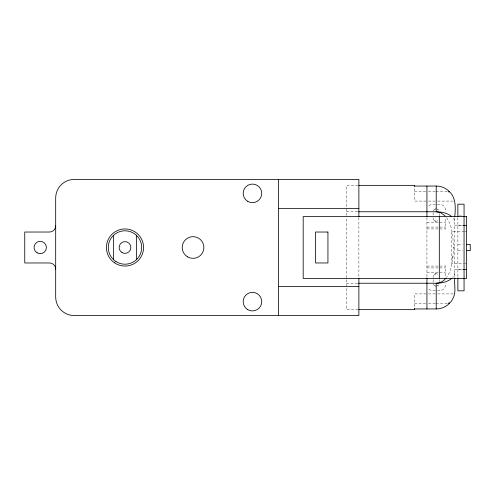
<?xml version="1.0" encoding="UTF-8"?>
<svg xmlns="http://www.w3.org/2000/svg" width="495" height="495" viewBox="0 0 495 495"><rect width="100%" height="100%" fill="white"/><g stroke="black" fill="none" stroke-linecap="round" stroke-linejoin="round"><path stroke-width="0.37" stroke-dasharray="2.48 1.86" d="M446.589 217.658C452.616 226.308 453.16 237.284 453.302 247.5C453.117 257.716 452.647 268.742 446.589 277.398M437.914 285.665L437.357 285.955A3.094 3.094 0 0 0 439.195 283.932M435.656 208.878L434.523 209.335L435.656 208.878A3.094 3.094 0 0 0 433.243 211.068M358.102 185.359L346.5 185.359L346.5 207.195M414.562 191.812L426.164 191.812M428.447 191.812L435.247 191.812M436.002 191.812L447.332 191.812M426.164 201.094L414.562 201.094L414.562 186.052M428.472 201.094L436.918 201.094M437.685 201.094L454.571 201.094M435.445 204.188L433.125 204.188A6.188 6.188 0 0 0 428.324 206.477M437.376 204.188L439.312 204.188A6.188 6.188 0 0 1 445.5 210.375L445.5 211.922M346.5 211.767L357.99 211.767M459.249 215.931L462.689 215.931M426.938 222.75L438.539 222.75M439.696 222.75L445.5 222.75M457.875 225.274L462.899 225.274M454.781 225.404L462.862 225.404M426.938 227.081L439.312 227.081M439.696 227.081L445.5 227.081M426.938 228.938L439.312 228.938M439.696 228.938L445.5 228.938L445.5 218.109M464.31 231.412L451.688 231.412L451.688 263.588L464.31 263.588M465.053 231.412L466.538 231.412M457.875 244.406L462.516 244.406M453.302 247.5L454.775 247.5M457.875 250.594L462.516 250.594M465.053 263.588L466.538 263.588M426.938 266.062L439.312 266.062M439.696 266.062L445.5 266.062L445.5 277.664M426.938 267.919L439.312 267.919M439.696 267.919L445.5 267.919M454.781 269.596L462.862 269.596M457.875 269.726L462.899 269.726M426.938 272.25L438.539 272.25M439.696 272.25L445.5 272.25M346.5 283.233L357.99 283.233M435.445 290.812L433.125 290.812A6.188 6.188 0 0 1 428.324 288.523M437.376 290.812L439.312 290.812A6.188 6.188 0 0 0 445.5 284.625L445.5 283.078M426.207 293.906L414.562 293.906L414.562 308.948M428.472 293.906L436.918 293.906M437.685 293.906L453.804 293.906M414.562 303.188L426.207 303.188M428.447 303.188L435.247 303.188M436.002 303.188L447.332 303.188M358.102 309.641L346.5 309.641L346.5 217.726M435.656 286.122L434.523 285.665L435.656 286.122A3.094 3.094 0 0 1 433.243 283.932M437.914 209.335L437.357 209.045A3.094 3.094 0 0 1 439.195 211.068M457.875 217.781L457.875 277.219M454.781 217.726L454.781 277.274M439.312 213.469L439.312 215.789M439.312 279.595L439.312 281.531M433.125 212.695L433.125 215.789M433.125 217.726L433.125 218.109A3.094 3.094 0 0 0 436.219 221.203A3.094 3.094 0 0 0 438.168 220.51M433.125 277.664L433.125 276.891A3.094 3.094 0 0 1 436.219 273.797A3.094 3.094 0 0 1 438.168 274.49M433.125 279.595L433.125 282.305M426.938 217.726L426.938 277.274M358.875 217.577L358.875 278.19M346.5 208.673L346.5 216.235M454.781 272.559A18.562 10.673 0 0 1 452.708 277.46M452.968 256.138A87.436 87.436 0 0 1 452.727 258.687M453.476 218.512A18.562 10.673 0 0 1 454.781 222.441M435.08 274.013L434.523 274.304L435.656 273.846L435.08 274.013M435.656 221.154L434.523 220.696L435.656 221.154"/><path stroke-width="0.74" d="M426.938 186.052L426.938 216.383M445.89 278.27C443.526 281.141 440.024 283.27 436.219 283.233L358.708 283.233M448.086 303.188C451.118 303.54 452.251 299.252 453.624 297.05C456.118 291.246 454.101 284.606 454.781 278.549M449.565 303.218L449.392 303.398A18.352 18.352 0 0 1 436.219 308.96M358.875 185.359L414.562 185.359L414.562 186.442M414.562 186.052L436.219 186.052L436.219 211.767A18.562 10.673 0 0 1 451.756 216.6M448.086 191.812L449.596 191.812C456.155 198.111 455.567 208.216 454.781 216.451M278.438 208.364L358.875 208.364M358.708 211.767L436.219 211.767L440.68 212.708L445.147 215.944M463.679 225.274L464.062 225.274M463.598 225.404L466.538 225.404M466.383 244.406L470.25 244.406L470.25 250.588L466.383 250.594M463.598 269.596L466.538 269.596M463.679 269.726L464.062 269.726M278.438 286.636L358.875 286.636M414.562 308.948L436.219 308.948L436.219 283.233A18.562 10.673 0 0 0 451.756 278.4M358.875 309.641L414.562 309.641L414.562 308.558M449.596 191.812L449.392 191.602A18.352 18.352 0 0 0 436.219 186.04M457.875 216.562L457.875 204.188L464.062 204.188L464.062 290.812L457.875 290.812L457.875 277.874M454.781 277.924L454.781 278.438M439.312 216.562L439.312 278.438M426.938 277.85L426.938 308.948M358.875 216.754L358.875 179.438L74.25 179.438A18.562 18.562 0 0 0 55.688 198L55.688 297A18.562 18.562 0 0 0 74.25 315.562L358.875 315.562L358.875 278.246M278.438 179.438L278.438 315.562M136.434 235.329L136.434 259.671M113.541 235.329L113.541 259.671M55.688 225.844A6.188 6.188 0 0 1 49.5 232.031L24.75 232.031L24.75 262.969L49.5 262.969A6.188 6.188 0 0 1 55.688 269.156M466.538 216.562L303.188 216.562L303.188 278.438L466.538 278.438L466.538 216.562M327.938 232.031L315.562 232.031L315.562 262.969L327.938 262.969L327.938 232.031M115.972 261.564A16.706 16.706 0 0 0 141.675 248.273A16.706 16.706 0 0 0 117.315 232.662A16.706 16.706 0 0 0 115.972 261.564M122.048 252.592A5.878 5.878 0 0 0 130.866 247.5A5.878 5.878 0 0 0 122.048 242.408A5.878 5.878 0 0 0 122.048 252.592M247.809 309.678A9.281 9.281 0 0 0 261.731 301.641A9.281 9.281 0 0 0 247.809 293.603A9.281 9.281 0 0 0 247.809 309.678M247.809 201.397A9.281 9.281 0 0 0 261.731 193.359A9.281 9.281 0 0 0 247.809 185.322A9.281 9.281 0 0 0 247.809 201.397M114.302 262.678A18.562 18.562 0 0 0 143.476 249.171A18.562 18.562 0 0 0 117.191 230.658A18.562 18.562 0 0 0 114.302 262.678M37.125 252.858A6.188 6.188 0 0 0 46.406 247.5A6.188 6.188 0 0 0 37.125 242.142A6.188 6.188 0 0 0 37.125 252.858M187.636 256.88A10.828 10.828 0 0 0 203.878 247.5A10.828 10.828 0 0 0 187.636 238.12A10.828 10.828 0 0 0 187.636 256.88"/></g></svg>
